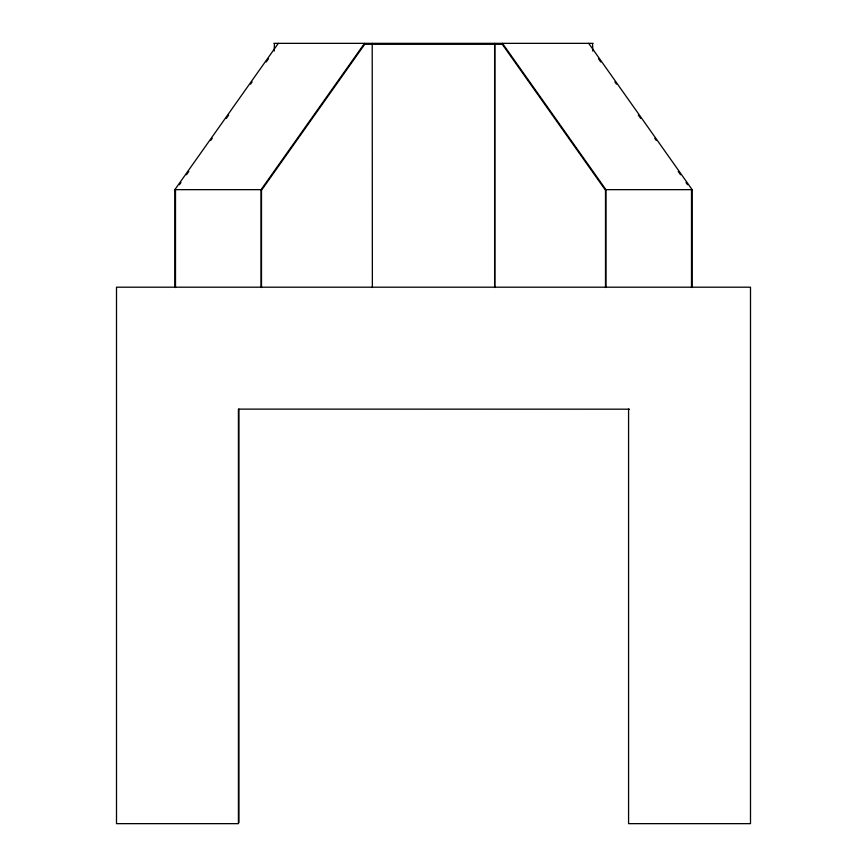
<?xml version="1.0" encoding="UTF-8"?>
<svg xmlns="http://www.w3.org/2000/svg" width="867" height="867" viewBox="0 0 867 867"><rect width="100%" height="100%" fill="white"/><g stroke="black" fill="none" stroke-linecap="round" stroke-linejoin="round"><path stroke-width="1.3" d="M592.822 51.066L592.573 44.304M174.863 287.194L174.863 189.656L278.318 43.35M179.404 184.725L180.975 182.514M186.448 174.776L188.789 171.46M210.681 140.497L212.242 138.286M226.32 118.389L228.66 115.073M250.552 84.11L252.113 81.899M266.191 62.001L268.532 58.674M261.075 287.194L261.075 189.656L364.53 43.35M273.777 43.35L593.223 43.35M274.427 44.304L274.178 51.066M174.863 189.656L261.075 189.656M502.47 43.35L605.925 189.656L692.137 189.656L692.137 287.194M629.453 409.181L238.425 409.116L238.425 823.65L116.503 823.65L116.503 287.194L750.497 287.194L750.497 823.65L628.575 823.65L628.575 409.116M588.682 43.35L692.137 189.656M598.468 58.674L600.809 62.001M614.887 81.899L616.448 84.11M638.34 115.073L640.68 118.389M654.758 138.286L656.319 140.497M678.211 171.46L680.552 174.776M686.025 182.514L687.596 184.725M691.498 190.252L691.498 287.551M605.925 189.656L605.925 287.194M605.502 287.551L605.502 190.252L502.296 44.304L364.704 44.304L261.498 190.252L261.498 287.551M494.786 43.35L494.786 287.194M494.634 44.304L494.634 287.551M372.214 43.35L372.366 287.551M238.902 409.181L238.902 822.696M175.502 190.252L175.502 287.551"/></g></svg>
